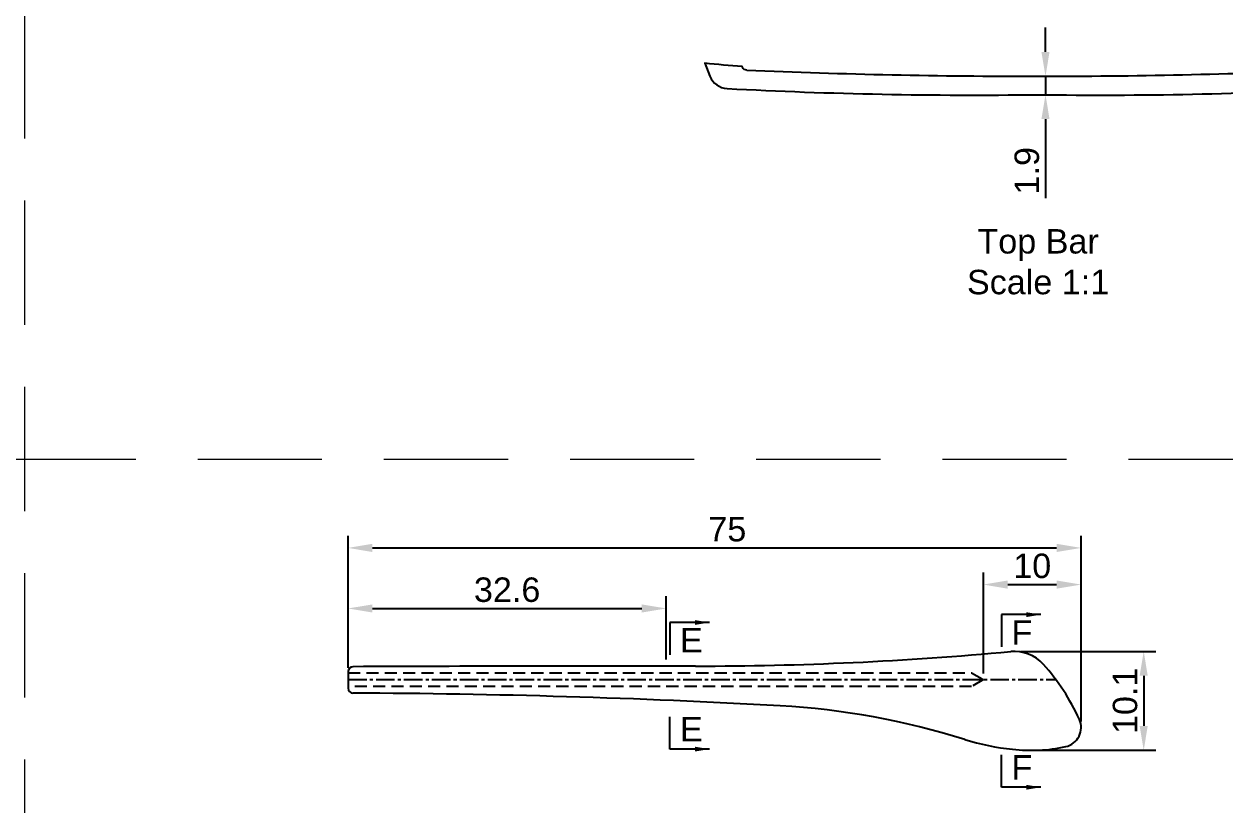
# Model space of a CAD drawing. Header units: millimetres. Extents: x 1167 to 2269, y 1197 to 1555.
# Drawn here: x 2060.4 to 2183.3, y 1335 to 1414.9 of the extents above; entities that cross this region are included whole.
import ezdxf

# ---------------------------------------------------------------- set-up
doc = ezdxf.new("R2010")
doc.units = ezdxf.units.MM
for name, pattern in [('CENTER2', [28.575, 19.05, -3.175, 3.175, -3.175]), ('HIDDEN', [9.525, 6.35, -3.175]), ('HIDDEN2', [0.1875, 0.125, -0.0625])]:
    doc.linetypes.add(name, pattern=pattern)
for name, color, linetype in [('Center Line', 2, 'CENTER2'), ('Dimension', 3, 'Continuous'), ('Hidden Line', 1, 'HIDDEN2')]:
    doc.layers.add(name, color=color, linetype=linetype)
doc.layers.add('标注', color=4, linetype='Continuous', lineweight=5)
doc.layers.add('绘图层', color=7, linetype='Continuous', lineweight=15)
doc.styles.get("Standard").update_dxf_attribs({"font": 'arial.ttf'})
doc.styles.add('宋体', font='SimSun.ttf')
doc.styles.add('样式 1', font='romant.shx')
doc.dimstyles.new('ISO-25$0', dxfattribs={"dimtxt": 2.5, "dimasz": 2.5, "dimexe": 0.5, "dimexo": 1, "dimgap": 1, "dimtad": 0, "dimtih": 1, "dimtoh": 1, "dimdec": 1, "dimzin": 10, "dimdsep": 46, "dimlunit": 6, "dimtxsty": '样式 1', "dimcen": 0, "dimclrd": 256, "dimclre": 256, "dimclrt": 7, "dimazin": 0, "dimtfac": 1, "dimtdec": 1, "dimtofl": 0, "dimtmove": 0, "dimatfit": 0, "dimfxl": 1, "dimtolj": 1, "dimtzin": 10, "dimarcsym": 0})
doc.dimstyles.new('副本 ISO-25', dxfattribs={"dimtxt": 1.5, "dimasz": 1.5, "dimexe": 0.4, "dimexo": 0, "dimgap": 0.4, "dimtad": 1, "dimdsep": 46, "dimtxsty": 'Standard', "dimcen": 2, "dimadec": 0, "dimazin": 0, "dimtfac": 1, "dimtmove": 0, "dimatfit": 3, "dimfxl": 1, "dimarcsym": 0})

# ---------------------------------------------------------------- blocks, each defined once
blk = doc.blocks.new('*D166')
at = {"layer": 'Defpoints', "color": 0, "transparency": 16777216}
for p in [(2168.59, 1361.31), (2093.58, 1348.44), (2168.59, 1342.94)]:
    blk.add_point(p, dxfattribs=at)
at = {"layer": 'Dimension', "color": 0, "lineweight": -2, "transparency": 16777216}
for p, q in [((2093.58, 1349.06), (2093.58, 1362.56)), ((2168.59, 1343.57), (2168.59, 1362.56)), ((2096.08, 1361.31), (2166.09, 1361.31))]:
    blk.add_line(p, q, dxfattribs=at)
at = {"layer": 'Dimension', "color": 0, "transparency": 16777216}
for points in [[(2096.08, 1361.73), (2096.08, 1360.89), (2093.58, 1361.31)], [(2166.09, 1361.73), (2166.09, 1360.89), (2168.59, 1361.31)]]:
    blk.add_solid(points, dxfattribs=at)
at = {"layer": 'Dimension', "color": 0, "transparency": 16777216, "insert": (2132.39, 1363.21), "char_height": 2.5, "attachment_point": 5}
blk.add_mtext('75', dxfattribs=at)
blk = doc.blocks.new('*D167')
at = {"layer": 'Defpoints', "color": 0, "transparency": 16777216}
for p in [(2168.59, 1357.56), (2158.59, 1347.84), (2168.59, 1342.94)]:
    blk.add_point(p, dxfattribs=at)
at = {"layer": 'Dimension', "color": 0, "lineweight": -2, "transparency": 16777216}
for p, q in [((2158.59, 1348.46), (2158.59, 1358.81)), ((2168.59, 1343.57), (2168.59, 1358.81)), ((2161.09, 1357.56), (2166.09, 1357.56))]:
    blk.add_line(p, q, dxfattribs=at)
at = {"layer": 'Dimension', "color": 0, "transparency": 16777216}
for points in [[(2161.09, 1357.98), (2161.09, 1357.14), (2158.59, 1357.56)], [(2166.09, 1357.98), (2166.09, 1357.14), (2168.59, 1357.56)]]:
    blk.add_solid(points, dxfattribs=at)
at = {"layer": 'Dimension', "color": 0, "transparency": 16777216, "insert": (2163.59, 1359.46), "char_height": 2.5, "attachment_point": 5}
blk.add_mtext('10', dxfattribs=at)
blk = doc.blocks.new('*D168')
at = {"layer": 'Defpoints', "color": 0, "transparency": 16777216}
for p in [(2161.75, 1350.73), (2163.54, 1340.61), (2175, 1340.61)]:
    blk.add_point(p, dxfattribs=at)
at = {"layer": 'Dimension', "color": 0, "lineweight": -2, "transparency": 16777216}
for p, q in [((2162.38, 1350.73), (2176.25, 1350.73)), ((2175, 1348.23), (2175, 1343.11)), ((2164.17, 1340.61), (2176.25, 1340.61))]:
    blk.add_line(p, q, dxfattribs=at)
at = {"layer": 'Dimension', "color": 0, "transparency": 16777216}
for points in [[(2174.58, 1348.23), (2175.41, 1348.23), (2175, 1350.73)], [(2174.58, 1343.11), (2175.41, 1343.11), (2175, 1340.61)]]:
    blk.add_solid(points, dxfattribs=at)
at = {"layer": 'Dimension', "color": 0, "transparency": 16777216, "insert": (2173.1, 1345.67), "char_height": 2.5, "attachment_point": 5, "rotation": 90}
blk.add_mtext('10.1', dxfattribs=at)
blk = doc.blocks.new('*D171')
at = {"layer": 'Defpoints', "color": 0, "transparency": 16777216}
for p in [(2126.14, 1355.12), (2093.58, 1348.44), (2126.14, 1349.27)]:
    blk.add_point(p, dxfattribs=at)
at = {"layer": 'Dimension', "color": 0, "lineweight": -2, "transparency": 16777216}
for p, q in [((2093.58, 1349.06), (2093.58, 1356.37)), ((2126.14, 1349.9), (2126.14, 1356.37)), ((2096.08, 1355.12), (2123.64, 1355.12))]:
    blk.add_line(p, q, dxfattribs=at)
at = {"layer": 'Dimension', "color": 0, "transparency": 16777216}
for points in [[(2096.08, 1355.53), (2096.08, 1354.7), (2093.58, 1355.12)], [(2123.64, 1355.53), (2123.64, 1354.7), (2126.14, 1355.12)]]:
    blk.add_solid(points, dxfattribs=at)
at = {"layer": 'Dimension', "color": 0, "transparency": 16777216, "insert": (2109.86, 1357.02), "char_height": 2.5, "attachment_point": 5}
blk.add_mtext('32.6', dxfattribs=at)
blk = doc.blocks.new('*D228')
at = {"layer": 'Defpoints', "color": 0, "transparency": 16777216}
for p in [(2164.11, 1409.54), (2164.11, 1407.66), (2164.95, 1407.66)]:
    blk.add_point(p, dxfattribs=at)
at = {"layer": 'Dimension', "color": 0, "lineweight": -2, "transparency": 16777216}
for p, q in [((2164.95, 1412.04), (2164.95, 1414.54)), ((2164.73, 1409.54), (2166.2, 1409.54)), ((2164.95, 1409.54), (2164.95, 1407.66)), ((2164.73, 1407.66), (2166.2, 1407.66)), ((2164.95, 1405.16), (2164.95, 1397.09))]:
    blk.add_line(p, q, dxfattribs=at)
at = {"layer": 'Dimension', "color": 0, "transparency": 16777216}
for points in [[(2164.53, 1412.04), (2165.36, 1412.04), (2164.95, 1409.54)], [(2164.53, 1405.16), (2165.36, 1405.16), (2164.95, 1407.66)]]:
    blk.add_solid(points, dxfattribs=at)
at = {"layer": 'Dimension', "color": 0, "transparency": 16777216, "insert": (2163.05, 1399.88), "char_height": 2.5, "attachment_point": 5, "rotation": 90}
blk.add_mtext('1.9', dxfattribs=at)

msp = doc.modelspace()

# ---------------------------------------------------------------- linework, layer by layer
at = {"color": 1, "linetype": 'HIDDEN', "lineweight": 9, "ltscale": 2}
for p, q in [((2060.46724, 1549.22789), (2060.46724, 1293.26709)), ((1868.65711, 1370.38456), (2265.09499, 1370.38456))]:
    msp.add_line(p, q, dxfattribs=at)
msp.add_line((2093.58414, 1348.66127), (2093.58414, 1346.96246))
at = {"ltscale": 1000}
msp.add_lwpolyline([(2134.38684, 1410.15886, -0.29450069), (2133.94493, 1410.47266), (2133.91527, 1410.5468, -0.007278155), (2130.08685, 1410.86873), (2130.61613, 1409.54553, 0.292196172), (2132.36681, 1408.29114)], format="xyb", dxfattribs=at)
for centre, radius, start, end in [((2164.77206, 2153.61666), 744.07847, 267.65961626, 269.94881732), ((2163.41763, 2153.61664), 744.07847, 270.05310384, 272.3423049), ((2157.63927, 1881.36531), 473.74874, 266.942064, 270.7822839), ((2170.55955, 1881.36553), 473.74874, 269.2196372, 273.0598572)]:
    msp.add_arc(centre, radius, start, end, dxfattribs=at)
for centre, radius, start, end in [((2129.33037, 1696.22784), 347, 269.9666482, 275.3002123), ((2161.75374, 1346.7286), 4, 41.9421102, 95.3002123), ((2148.28307, 1334.62417), 22.1101, 24.4373941, 41.9421102), ((2094.08414, 1348.66127), 0.5, 90.2512386, 180), ((2125.0212, -5706.59068), 7055.81977, 89.966648237, 90.251238622), ((2094.08414, 1346.96246), 0.5, 180, 269.7587719), ((2090.47997, 490.91536), 855.55469, 86.8299056, 89.75877193), ((2133.53432, 1268.27868), 77, 72.4972455, 86.8299056), ((2166.59159, 1342.9437), 2, 282.4609202, 24.4373941), ((2163.70434, 1363.9497), 23.31538, 252.4972455, 264.747786), ((2163.5438, 1356.73592), 16.12496, 262.9691657, 282.4609202)]:
    msp.add_arc(centre, radius, start, end)
at = {"layer": 'Center Line', "ltscale": 0.1}
msp.add_line((2093.58414, 1347.83642), (2166.01139, 1347.83642), dxfattribs=at)
at = {"layer": 'Hidden Line', "color": 1, "ltscale": 10}
for p, q in [((2093.58414, 1348.53642), (2157.39159, 1348.53642)), ((2157.39159, 1348.53642), (2158.59159, 1347.83642)), ((2157.39159, 1347.13642), (2093.58414, 1347.13642)), ((2158.59159, 1347.83642), (2157.39159, 1347.13642))]:
    msp.add_line(p, q, dxfattribs=at)

# ---------------------------------------------------------------- texts
at = {"layer": '标注', "color": 6, "lineweight": 13, "ltscale": 5, "char_height": 2.5, "width": 1.4244815, "attachment_point": 1}
for s, insert in [('E', (2127.54237, 1353.11528)), ('F', (2161.46119, 1353.91952)), ('E', (2127.54237, 1344.01381)), ('F', (2161.46119, 1340.11585))]:
    msp.add_mtext(s, dxfattribs=dict(at, insert=insert))
at = {"layer": '绘图层', "color": 4, "linetype": 'ByBlock', "lineweight": 9, "insert": (2164.19168, 1390.56535), "char_height": 2.5, "width": 31.5629841, "attachment_point": 5, "style": '宋体'}
msp.add_mtext('{\\fArial|b0|i0|c0|p34;Top Bar\\PScale 1:1}', dxfattribs=at)

# ---------------------------------------------------------------- dimensions: what is measured, and where the dimension line sits
at = {"layer": 'Dimension'}
for base, p1, p2, picture, middle in [((2164.94739, 1407.66073), (2164.10737, 1409.53849), (2164.10737, 1407.66073), '*D228', (2163.04595, 1399.87509)), ((2174.997, 1340.61096), (2161.75374, 1350.7286), (2163.5438, 1340.61096), '*D168', (2173.09557, 1345.66978))]:
    dim = msp.add_linear_dim(base=base, p1=p1, p2=p2, angle=90, dimstyle='ISO-25$0', override={"dimexe": 1.25, "dimexo": 0.625, "dimgap": 0.625, "dimtad": 1, "dimtih": 0, "dimtoh": 0, "dimzin": 8, "dimlunit": 2, "dimtxsty": 'Standard', "dimcen": 2.5, "dimclrd": 0, "dimclre": 0, "dimclrt": 0, "dimadec": 0, "dimtp": 0.2, "dimtm": 0.2, "dimtdec": 2, "dimtofl": 1, "dimatfit": 3, "dimtolj": 0, "dimtzin": 8}, dxfattribs=at)
    dim.commit()
    dim.dimension.update_dxf_attribs({"geometry": picture, "text_midpoint": middle})
for base, p1, picture, middle in [((2168.59159, 1361.30931), (2093.58414, 1348.43642), '*D166', (2132.38787, 1361.30931)), ((2168.59159, 1357.55859), (2158.59159, 1347.83642), '*D167', (2163.59159, 1357.55859))]:
    dim = msp.add_linear_dim(base=base, p1=p1, p2=(2168.59159, 1342.9437), dimstyle='ISO-25$0', override={"dimexe": 1.25, "dimexo": 0.625, "dimgap": 0.625, "dimtad": 1, "dimtih": 0, "dimtoh": 0, "dimzin": 8, "dimlunit": 2, "dimtxsty": 'Standard', "dimcen": 2.5, "dimclrd": 0, "dimclre": 0, "dimclrt": 0, "dimadec": 0, "dimtp": 0.2, "dimtm": 0.2, "dimtdec": 2, "dimtofl": 1, "dimatfit": 3, "dimtolj": 0, "dimtzin": 8}, dxfattribs=at)
    dim.commit()
    dim.dimension.update_dxf_attribs({"geometry": picture, "text_midpoint": middle, "dimtype": 160})
dim = msp.add_linear_dim(base=(2126.13533, 1355.11766), p1=(2093.58414, 1348.43642), p2=(2126.13533, 1349.27033), dimstyle='ISO-25$0', override={"dimexe": 1.25, "dimexo": 0.625, "dimgap": 0.625, "dimtad": 1, "dimtih": 0, "dimtoh": 0, "dimzin": 8, "dimlunit": 2, "dimtxsty": 'Standard', "dimcen": 2.5, "dimclrd": 0, "dimclre": 0, "dimclrt": 0, "dimadec": 0, "dimtp": 0.2, "dimtm": 0.2, "dimtdec": 2, "dimtofl": 1, "dimatfit": 3, "dimtolj": 0, "dimtzin": 8}, dxfattribs=at)
dim.commit()
dim.dimension.update_dxf_attribs({"geometry": '*D171', "text_midpoint": (2109.85974, 1357.01994)})

# ---------------------------------------------------------------- leaders
at = {"layer": '标注', "color": 6, "lineweight": 13, "ltscale": 5}
for points in [[(2164.48466, 1354.48519), (2160.42977, 1354.48519), (2160.42975, 1351.18247)], [(2130.56585, 1353.68094), (2126.51096, 1353.68094), (2126.51094, 1350.37822)], [(2130.56585, 1340.73262), (2126.51096, 1340.73262), (2126.51094, 1344.03534)], [(2164.48466, 1336.83466), (2160.42977, 1336.83466), (2160.42975, 1340.13738)]]:
    msp.add_leader(points, dimstyle='副本 ISO-25', dxfattribs=at)

doc.saveas('drawing.dxf')
